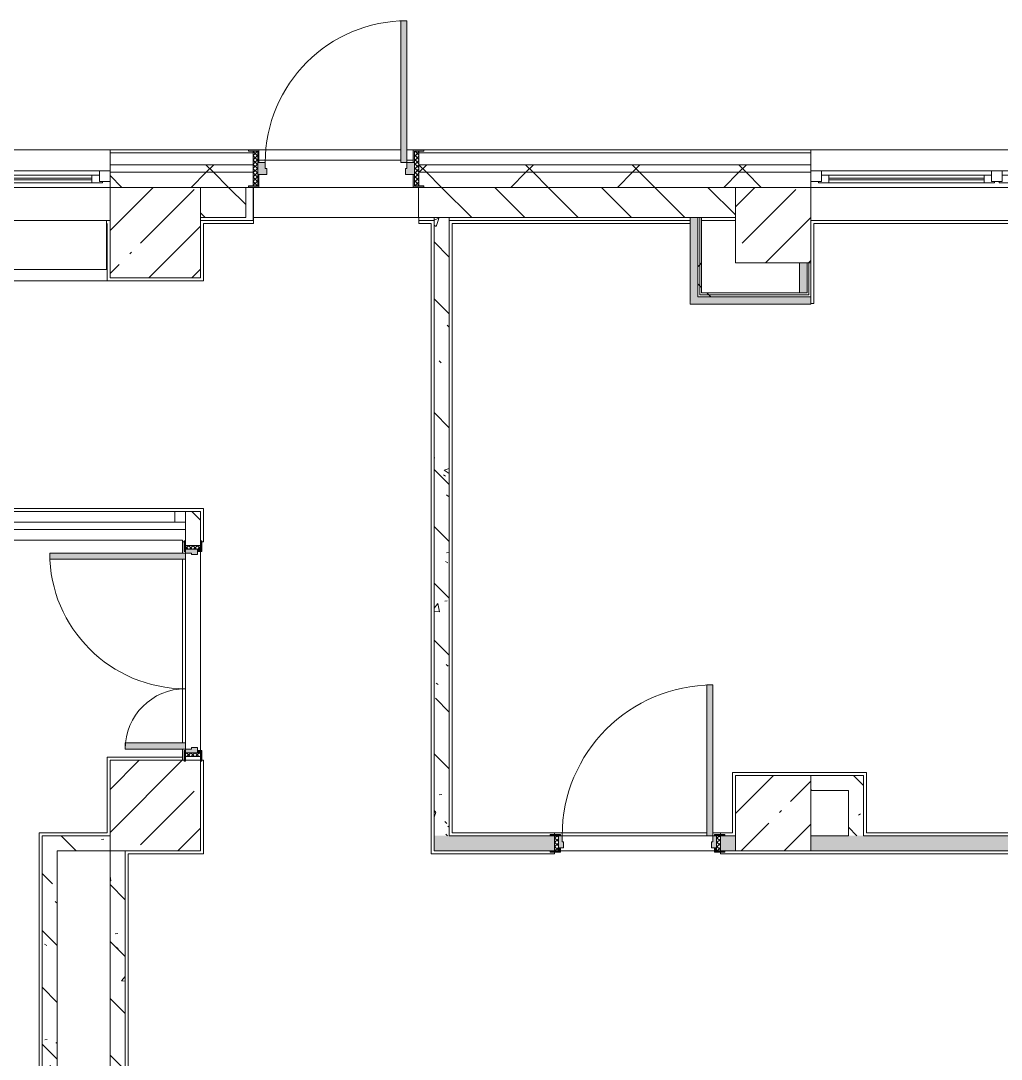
# Model space of a CAD drawing. Header units: millimetres. Extents: x -3377 to 186574, y -8553 to 29000.
# Drawn here: x 125131 to 131637, y 21318 to 28205 of the extents above; entities that cross this region are included whole.
import ezdxf

# ---------------------------------------------------------------- set-up
doc = ezdxf.new("R2010")
doc.units = ezdxf.units.MM
for name, color, linetype, lineweight, true_color in [('A-DOOR-3', 7, 'Continuous', 5, 0xaaaaaa), ('A-DOOR-4', 7, 'Continuous', 5, 0xe2e2e2), ('A-DOOR-FRAM-2', 7, 'Continuous', 5, 0xe2e2e2), ('A-DOOR-FRAM-3', 7, 'Continuous', 5, 0xaaaaaa), ('A-FLOR-1', 7, 'Continuous', 5, 0xaaaaaa), ('I-WALL-1', 7, 'Continuous', 5, 0xe7e7e7), ('I-WALL-2', 7, 'Continuous', 9, 0xe7e7e7), ('I-WALL-5', 7, 'Continuous', 5, 0x787878)]:
    doc.layers.add(name, color=color, linetype=linetype, lineweight=lineweight, true_color=true_color)
for name, color, linetype, lineweight in [('A-GLAZ-2', 7, 'Continuous', 5), ('A-GLAZ-CURT-2', 7, 'Continuous', 5), ('A-GLAZ-CWMG-2', 7, 'Continuous', 5), ('A-WALL', 7, 'Continuous', 9), ('A-WALL-4', 7, 'Continuous', 5), ('I-WALL-3', 7, 'Continuous', 5), ('S-COLS-2', 7, 'Continuous', 5)]:
    doc.layers.add(name, color=color, linetype=linetype, lineweight=lineweight)
pattern_1 = [(45, (59563.6, 0), (-285.1231, 285.1231), []), (45, (59848.73, 0), (-285.1231, 285.1231), [504.031, -100.806, 16.764, -84.042])]
pattern_2 = [(135, (59563.6, 0), (-377.1708, -377.1708), [533.4, -88.9, 17.78, -88.9]), (135, (59563.6, 376.94), (-377.1708, -377.1708), []), (50, (59563.6, 0), (637.6445, -55.7866), [66.675, -733.425]), (355, (59563.6, 0), (-123.3494, 668.699), [53.34, -586.74]), (100.451, (59616.75, -4.65), (514.299, 612.908), [56.665, -623.315]), (46.184, (59563.6, 177.8), (948.7764, -147.15), [100.012, -1100.137]), (96.636, (59642.7, 165.5), (830.909, 865.997), [84.998, -934.973]), (351.184, (59563.6, 177.8), (830.918, 865.988), [80.01, -880.11]), (21, (59652.5, 133.35), (530.6506, -357.9283), [66.675, -733.425]), (326, (59652.5, 133.35), (216.308, 644.6585), [53.34, -586.74]), (71.451, (59696.7, 103.5), (746.9596, 286.7243), [56.665, -623.315]), (37.5, (59563.6, 0), (10.81053, 295.9426), [16.764, -562.864, 16.764, -578.866, -588.962]), (37.5, (59563.6, 0), (10.81053, 295.9426), [-1175.258, 16.764, -572.198]), (7.5, (59563.6, 0), (233.8692, 350.6318), [16.764, -322.834, 16.764, -549.529, -224.472]), (7.5, (59563.6, 0), (233.8692, 350.6318), [-905.891, 16.764, -207.708]), (327.5, (59365.36, 0), (474.5678, -20.0513), [16.764, -205.486, 16.764, -676.656, -920.115]), (327.5, (59365.36, 0), (474.5678, -20.0513), [-915.67, 16.764, -903.351]), (317.5, (59276.46, 0), (518.4522, 88.9934), [16.764, -272.161, 16.764, -443.738, -653.415]), (317.5, (59276.46, 0), (518.4522, 88.9934), [-749.427, 16.764, -636.651])]
pattern_3 = [(45, (59563.6, 0), (-353.5534, 353.5534), []), (135, (59563.6, 0), (-353.5534, -353.5534), [])]
pattern_4 = [(45, (59563.6, 0), (-530.33, 530.33), []), (135, (59563.6, 0), (-530.33, -530.33), [])]

# ---------------------------------------------------------------- blocks, each defined once
blk = doc.blocks.new('Системная панель - Стекло - 70мм-31693610-1_8_1_птичка')
at = {"layer": 'A-GLAZ-CURT-2'}
h = blk.add_hatch(dxfattribs=at)
h.set_pattern_fill('FP_138', color=256, style=0, pattern_type=2)
h.set_pattern_definition([(225, (66547.5, 24415), (1414.214, -1414.214), [1000, -3000]), (225, (67547.5, 24915), (1414.214, -1414.214), [3000, -1000]), (225, (65547.5, 25415), (1414.214, -1414.214), [1000, -3000])])
h.paths.add_polyline_path([(-284.2, 35), (-542.5, 35), (-542.5, -35), (542.5, -35), (542.5, 35), (-258.1, 35)])
for p, q in [((542.5, 35), (-542.5, 35)), ((-542.5, 35), (-542.5, -35)), ((542.5, -35), (542.5, 35)), ((-542.5, -35), (542.5, -35))]:
    blk.add_line(p, q, dxfattribs=at)
blk = doc.blocks.new('BSC_Колонна _Прямоугольная - 500х500-V115-1_8_1_птичка')
at = {"layer": 'S-COLS-2'}
h = blk.add_hatch(dxfattribs=at)
h.set_pattern_fill('FP_150', color=256, style=0, pattern_type=2)
h.set_pattern_definition([(45, (-70560, -22950), (-285.1231, 285.1231), []), (45, (-70274.88, -22950), (-285.1231, 285.1231), [504.031, -100.806, 16.764, -84.042])])
h.paths.add_polyline_path([(250, -250), (250, 250), (-250, 250), (-250, -250), (103.4, -250)])
for p, q in [((250, 250), (-250, 250)), ((-250, 250), (-250, -250)), ((250, -250), (250, 250)), ((-250, -250), (250, -250))]:
    blk.add_line(p, q, dxfattribs=at)
blk = doc.blocks.new('120_Окно_СКБ_3Ст - 120_Окно_СКБ_3Ст_5100-21641134-1_8_1_птичка')
at = {"layer": 'A-GLAZ-2'}
for p, q in [((-2550, -75), (-2550, -5)), ((-2550, -5), (-2480, -5)), ((2550, -5), (-2550, -5)), ((-2480, -5), (-2480, -75)), ((-1720, -35), (-2480, -35)), ((-2480, -35), (-2480, -75)), ((-2430, -85), (-2430, -35)), ((-2430, -55), (-1770, -55)), ((-1770, -65), (-2430, -65)), ((-1770, -85), (-1770, -35)), ((-1720, -75), (-1720, -5)), ((-1720, -5), (-1650, -5)), ((-1720, -75), (-1720, -35)), ((-1650, -5), (-1650, -75)), ((1650, -35), (-1650, -35)), ((1650, -45), (-1650, -45)), ((1650, -75), (1650, -5)), ((1650, -5), (1720, -5)), ((1720, -5), (1720, -75)), ((2480, -35), (1720, -35)), ((1720, -35), (1720, -75)), ((1770, -85), (1770, -35)), ((1770, -55), (2430, -55)), ((2430, -65), (1770, -65)), ((2430, -85), (2430, -35)), ((2480, -75), (2480, -5)), ((2480, -5), (2550, -5)), ((2480, -75), (2480, -35)), ((2550, -5), (2550, -75)), ((-2480, -75), (-2550, -75)), ((-2550, -75), (-2500, -75)), ((-2480, -75), (-2500, -75)), ((-2500, -75), (-2500, -85)), ((-2500, -85), (-1700, -85)), ((-1700, -85), (-2500, -85)), ((-1650, -75), (-1720, -75)), ((-1700, -75), (-1720, -75)), ((-1700, -75), (1700, -75)), ((-1700, -85), (-1700, -75)), ((1720, -75), (1650, -75)), ((1720, -75), (1700, -75)), ((1700, -75), (1700, -85)), ((1700, -85), (2500, -85)), ((2500, -85), (1700, -85)), ((2550, -75), (2480, -75)), ((2500, -75), (2480, -75)), ((2500, -75), (2550, -75)), ((2500, -85), (2500, -75))]:
    blk.add_line(p, q, dxfattribs=at)
blk = doc.blocks.new('120_Окно_СКБ_2Ст - 120_Окно_СКБ_2Ст 2100х2400 _мал створка справа_-19092174-1_8_1_птичка')
at = {"layer": 'A-GLAZ-2'}
for p, q in [((-1050, -75), (-1050, -5)), ((-1050, -5), (-980, -5)), ((1050, -5), (-1050, -5)), ((-980, -5), (-980, -75)), ((150, -35), (-980, -35)), ((-980, -35), (-980, -75)), ((-930, -85), (-930, -35)), ((-930, -55), (100, -55)), ((100, -65), (-930, -65)), ((100, -85), (100, -35)), ((150, -75), (150, -5)), ((150, -5), (220, -5)), ((150, -75), (150, -35)), ((220, -5), (220, -75)), ((980, -35), (220, -35)), ((220, -35), (220, -75)), ((270, -85), (270, -35)), ((270, -55), (930, -55)), ((930, -65), (270, -65)), ((930, -85), (930, -35)), ((980, -75), (980, -5)), ((980, -5), (1050, -5)), ((980, -75), (980, -35)), ((1050, -5), (1050, -75)), ((-980, -75), (-1050, -75)), ((-1050, -75), (-1000, -75)), ((-980, -75), (-1000, -75)), ((-1000, -75), (-1000, -85)), ((-1000, -85), (170, -85)), ((170, -85), (-1000, -85)), ((220, -75), (150, -75)), ((170, -75), (150, -75)), ((170, -75), (200, -75)), ((170, -85), (170, -75)), ((220, -75), (200, -75)), ((200, -75), (200, -85)), ((200, -85), (1000, -85)), ((1000, -85), (200, -85)), ((1050, -75), (980, -75)), ((1000, -75), (980, -75)), ((1000, -75), (1050, -75)), ((1000, -85), (1000, -75))]:
    blk.add_line(p, q, dxfattribs=at)
blk = doc.blocks.new('110_Дверь_СКБ_1Ст_Наружная - ДН-2д_л__ Дверь из подвала ЛК _900 мм в свету_ 3300-22851703-1_8_1_птичка')
at = {"layer": 'A-DOOR-3'}
h = blk.add_hatch(dxfattribs=at)
h.set_pattern_fill('FP_195', color=256, style=0, pattern_type=2)
h.set_pattern_definition([(135, (1756.41, 199.685), (-14.14214, -14.14214), []), (225, (1756.41, 199.685), (14.14214, -14.14214), [])])
h.paths.add_polyline_path([(559.5, -105), (569.5, -105), (569.5, 125), (539.5, 121.6), (539.5, -105)])
at = {"layer": 'A-DOOR-4'}
h = blk.add_hatch(color=256, dxfattribs=at)
h.paths.add_polyline_path([(-500.5, 50), (-492.5, 50), (-492.5, 133), (-562.5, 133), (-562.5, 125), (-500.5, 125), (-500.5, 65)])
h.paths.add_polyline_path([(539.5, 50), (539.5, 125), (601.5, 125), (601.5, 133), (531.5, 133), (531.5, 50)])
h = blk.add_hatch(color=256, dxfattribs=at)
h.paths.add_polyline_path([(539.5, -30), (539.5, 50), (489.5, 50), (489.5, 10), (479.5, 10), (479.5, -30), (489.5, -30)])
h.paths.add_polyline_path([(-440.5, -30), (-440.5, 10), (-450.5, 10), (-450.5, 50), (-500.5, 50), (-500.5, -30), (-450.5, -30)])
h = blk.add_hatch(color=256, dxfattribs=at)
h.paths.add_polyline_path([(540.4, -113), (601.5, -113), (601.5, -105), (539.5, -105), (539.5, -30), (531.5, -30), (531.5, -113), (539.5, -113)])
h.paths.add_polyline_path([(-501.4, -113), (-492.5, -113), (-492.5, -30), (-500.5, -30), (-500.5, -105), (-562.5, -105), (-562.5, -113), (-529.5, -113)])
at = {"layer": 'A-DOOR-FRAM-2'}
blk.add_hatch(color=256, dxfattribs=at).paths.add_polyline_path([(449.5, 50), (489.5, 50), (489.5, 990), (449.5, 990), (449.5, 65)])
at = {"layer": 'A-DOOR-FRAM-3'}
h = blk.add_hatch(dxfattribs=at)
h.set_pattern_fill('FP_196', color=256, style=0, pattern_type=2)
h.set_pattern_definition([(45, (-366.384, 199.685), (-14.1421, 14.1421), []), (135, (-366.384, 199.685), (-14.1421, -14.1421), [])])
h.paths.add_polyline_path([(-530.5, -105), (-500.5, -105), (-500.5, 125), (-530.5, 125), (-530.5, -50.9)])
at = {"layer": 'A-DOOR-3'}
for p, q in [((489.5, 990), (449.5, 990)), ((449.5, 990), (449.5, 50)), ((489.5, 50), (489.5, 990)), ((-492.5, 133), (-562.5, 133)), ((-562.5, 133), (-562.5, 125)), ((-562.5, 125), (-500.5, 125)), ((-500.5, 125), (-500.5, 50)), ((-492.5, 50), (-492.5, 133)), ((601.5, 133), (531.5, 133)), ((531.5, 133), (531.5, 50)), ((539.5, 50), (539.5, 125)), ((539.5, 125), (601.5, 125)), ((601.5, 125), (601.5, 133)), ((-500.5, 50), (-492.5, 50)), ((449.5, 50), (489.5, 50)), ((531.5, 50), (539.5, 50)), ((-492.5, -30), (-500.5, -30)), ((-500.5, -30), (-500.5, -105)), ((-492.5, -113), (-492.5, -30)), ((539.5, -30), (531.5, -30)), ((531.5, -30), (531.5, -113)), ((539.5, -105), (539.5, -30)), ((-562.5, -105), (-562.5, -113)), ((-500.5, -105), (-562.5, -105)), ((-562.5, -113), (-492.5, -113)), ((531.5, -113), (601.5, -113)), ((601.5, -105), (539.5, -105)), ((601.5, -113), (601.5, -105))]:
    blk.add_line(p, q, dxfattribs=at)
blk.add_arc((489.5, 50), 940, 90, 180, dxfattribs=at)
at = {"layer": 'A-DOOR-FRAM-3'}
for p, q in [((-500.5, 125), (-530.5, 125)), ((-530.5, 125), (-530.5, -105)), ((-500.5, -105), (-500.5, 125)), ((569.5, 125), (539.5, 125)), ((539.5, 125), (539.5, -105)), ((569.5, -105), (569.5, 125)), ((-450.5, 50), (-500.5, 50)), ((-500.5, 50), (-500.5, -30)), ((-450.5, 10), (-450.5, 50)), ((-440.5, 10), (-450.5, 10)), ((-440.5, -30), (-440.5, 10)), ((489.5, 10), (479.5, 10)), ((479.5, 10), (479.5, -30)), ((489.5, 50), (489.5, 10)), ((539.5, 50), (489.5, 50)), ((539.5, -30), (539.5, 50)), ((-500.5, -30), (-440.5, -30)), ((479.5, -30), (539.5, -30)), ((-530.5, -105), (-500.5, -105)), ((539.5, -105), (569.5, -105))]:
    blk.add_line(p, q, dxfattribs=at)
blk = doc.blocks.new('110_Дверь_СКБ_2Ст - Д-10а_ СОШ_Дв_1450x2100h_Горячий цех-V172-1_8_1_птичка')
at = {"layer": 'A-DOOR-3'}
h = blk.add_hatch(dxfattribs=at)
h.set_pattern_fill('FP_141', color=256, style=0, pattern_type=2)
h.set_pattern_definition([(135, (1601.41, 114.685), (-14.14214, -14.14214), []), (225, (1601.41, 114.685), (14.14214, -14.14214), [])])
h.paths.add_polyline_path([(687.5, 50), (687.5, -50), (712.5, -50), (712.5, 50)])
at = {"layer": 'A-DOOR-4'}
for points in [[(622.5, 841), (622.5, 50), (662.5, 50), (662.5, 950), (622.5, 950)], [(-637.5, 62.8), (-637.5, 50), (-597.5, 50), (-597.5, 450), (-637.5, 450), (-637.5, 70)]]:
    blk.add_hatch(color=256, dxfattribs=at).paths.add_polyline_path(points)
h = blk.add_hatch(color=256, dxfattribs=at)
h.paths.add_polyline_path([(-662.5, 50), (-662.5, -30), (-627.5, -30), (-627.5, 10), (-637.5, 10), (-637.5, 50), (-647.5, 50)])
h.paths.add_polyline_path([(652.5, -6), (652.5, -30), (687.5, -30), (687.5, 50), (662.5, 50), (662.5, 10), (652.5, 10)])
at = {"layer": 'A-DOOR-FRAM-2'}
for points in [[(-717.5, 58), (-712.5, 50), (-647.5, 50), (-647.5, 58), (-712.5, 58)], [(672.5, 58), (672.5, 50), (742.5, 50), (737.5, 58), (687.5, 58)], [(-717.5, -50), (-712.5, -58), (-647.5, -58), (-647.5, -50), (-712.5, -50)], [(-662.5, -50), (-647.5, -50), (-647.5, -30), (-662.5, -30)], [(672.5, -50), (687.5, -50), (687.5, -30), (672.5, -30)], [(672.5, -50), (672.5, -58), (742.5, -58), (737.5, -50), (687.5, -50)]]:
    blk.add_hatch(color=256, dxfattribs=at).paths.add_polyline_path(points)
at = {"layer": 'A-DOOR-FRAM-3'}
h = blk.add_hatch(dxfattribs=at)
h.set_pattern_fill('FP_142', color=256, style=0, pattern_type=2)
h.set_pattern_definition([(45, (-521.384, 114.685), (-14.1421, 14.1421), []), (135, (-521.384, 114.685), (-14.1421, -14.1421), [])])
h.paths.add_polyline_path([(-687.5, -50), (-662.5, -50), (-662.5, 50), (-687.5, 50)])
at = {"layer": 'A-DOOR-3'}
for p, q in [((662.5, 950), (622.5, 950)), ((622.5, 950), (622.5, 50)), ((662.5, 50), (662.5, 950)), ((-637.5, 450), (-637.5, 50)), ((-597.5, 450), (-637.5, 450)), ((-597.5, 50), (-597.5, 450)), ((-637.5, 50), (-597.5, 50)), ((622.5, 50), (662.5, 50))]:
    blk.add_line(p, q, dxfattribs=at)
for centre, radius, start, end in [((662.5, 50), 900, 90, 180), ((-637.5, 50), 400, 0, 90)]:
    blk.add_arc(centre, radius, start, end, dxfattribs=at)
at = {"layer": 'A-DOOR-FRAM-3'}
for p, q in [((-647.5, 58), (-717.5, 58)), ((-717.5, 58), (-717.5, 50)), ((-717.5, 50), (-647.5, 50)), ((-662.5, 50), (-687.5, 50)), ((-687.5, 50), (-687.5, -50)), ((-637.5, 50), (-662.5, 50)), ((-662.5, 50), (-662.5, -30)), ((-662.5, -50), (-662.5, 50)), ((-647.5, 50), (-647.5, 58)), ((-637.5, 10), (-637.5, 50)), ((-627.5, 10), (-637.5, 10)), ((-627.5, -30), (-627.5, 10)), ((662.5, 10), (652.5, 10)), ((652.5, 10), (652.5, -30)), ((662.5, 50), (662.5, 10)), ((687.5, 50), (662.5, 50)), ((742.5, 58), (672.5, 58)), ((672.5, 58), (672.5, 50)), ((672.5, 50), (742.5, 50)), ((687.5, -30), (687.5, 50)), ((712.5, 50), (687.5, 50)), ((687.5, 50), (687.5, -50)), ((712.5, -50), (712.5, 50)), ((742.5, 50), (742.5, 58)), ((-647.5, -50), (-717.5, -50)), ((-717.5, -50), (-717.5, -58)), ((-717.5, -58), (-647.5, -58)), ((-687.5, -50), (-662.5, -50)), ((-662.5, -30), (-627.5, -30)), ((-647.5, -30), (-662.5, -30)), ((-662.5, -30), (-662.5, -50)), ((-662.5, -50), (-647.5, -50)), ((-647.5, -50), (-647.5, -30)), ((-647.5, -58), (-647.5, -50)), ((652.5, -30), (687.5, -30)), ((687.5, -30), (672.5, -30)), ((672.5, -30), (672.5, -50)), ((672.5, -50), (687.5, -50)), ((742.5, -50), (672.5, -50)), ((672.5, -50), (672.5, -58)), ((672.5, -58), (742.5, -58)), ((687.5, -50), (687.5, -30)), ((687.5, -50), (712.5, -50)), ((742.5, -58), (742.5, -50))]:
    blk.add_line(p, q, dxfattribs=at)
blk = doc.blocks.new('Прямоугольный импост - 50 x 70 мм-23766160-1_8_1_птичка')
at = {"layer": 'A-GLAZ-CWMG-2'}
for p, q in [((0, 35), (-70, 35)), ((-70, 35), (-70, -35)), ((0, -35), (0, 35)), ((-70, -35), (0, -35))]:
    blk.add_line(p, q, dxfattribs=at)
blk = doc.blocks.new('110_Дверь_СКБ_1Ст_Внутренняя1 - Д-11 1100x2100h_кладовые _все__ коридор _между помещениями блока столовой__ моечные _все_-V191-1_8_1_птичка')
at = {"layer": 'A-DOOR-3'}
h = blk.add_hatch(dxfattribs=at)
h.set_pattern_fill('FP_132', color=256, style=0, pattern_type=2)
h.set_pattern_definition([(135, (1751.41, 114.685), (-14.14214, -14.14214), []), (225, (1751.41, 114.685), (14.14214, -14.14214), [])])
h.paths.add_polyline_path([(537.5, 50), (537.5, -50), (562.5, -50), (562.5, 50)])
at = {"layer": 'A-DOOR-4'}
h = blk.add_hatch(color=256, dxfattribs=at)
h.paths.add_polyline_path([(537.5, 50), (512.5, 50), (512.5, 10), (502.5, 10), (502.5, -30), (537.5, -30)])
h.paths.add_polyline_path([(-497.5, 50), (-512.5, 50), (-512.5, -30), (-477.5, -30), (-477.5, 10), (-487.5, 10), (-487.5, 50)])
at = {"layer": 'A-DOOR-FRAM-2'}
for points in [[(512.5, 1050), (472.5, 1050), (472.5, 50), (512.5, 50), (512.5, 907.6)], [(-537.5, 58), (-567.5, 58), (-562.5, 50), (-497.5, 50), (-497.5, 58), (-535.4, 58)], [(537.5, 58), (522.5, 58), (522.5, 50), (592.5, 50), (592.5, 58), (542.5, 58)], [(-497.5, -50), (-567.5, -50), (-562.5, -58), (-497.5, -56.4)], [(-497.5, -30), (-512.5, -30), (-512.5, -50), (-497.5, -50)], [(522.5, -30), (522.5, -50), (537.5, -50), (537.5, -30)], [(562.5, -50), (522.5, -50), (522.5, -58), (592.5, -58), (592.5, -50)]]:
    blk.add_hatch(color=256, dxfattribs=at).paths.add_polyline_path(points)
at = {"layer": 'A-DOOR-FRAM-3'}
h = blk.add_hatch(dxfattribs=at)
h.set_pattern_fill('FP_133', color=256, style=0, pattern_type=2)
h.set_pattern_definition([(45, (-371.384, 114.685), (-14.1421, 14.1421), []), (135, (-371.384, 114.685), (-14.1421, -14.1421), [])])
h.paths.add_polyline_path([(-512.5, 50), (-537.5, 50), (-537.2, -50), (-512.5, -50)])
at = {"layer": 'A-DOOR-3'}
for p, q in [((512.5, 1050), (472.5, 1050)), ((472.5, 1050), (472.5, 50)), ((512.5, 50), (512.5, 1050)), ((472.5, 50), (512.5, 50))]:
    blk.add_line(p, q, dxfattribs=at)
blk.add_arc((512.5, 50), 1000, 90, 180, dxfattribs=at)
at = {"layer": 'A-DOOR-FRAM-3'}
for p, q in [((-497.5, 58), (-567.5, 58)), ((-567.5, 58), (-567.5, 50)), ((-567.5, 50), (-497.5, 50)), ((-512.5, 50), (-537.5, 50)), ((-537.5, 50), (-537.5, -50)), ((-487.5, 50), (-512.5, 50)), ((-512.5, 50), (-512.5, -30)), ((-512.5, -50), (-512.5, 50)), ((-497.5, 50), (-512.5, 50)), ((-512.5, 50), (-512.5, 49)), ((-512.5, 49), (-497.5, 49)), ((-497.5, 50), (-497.5, 58)), ((-497.5, 49), (-497.5, 50)), ((-487.5, 10), (-487.5, 50)), ((-477.5, 10), (-487.5, 10)), ((-477.5, -30), (-477.5, 10)), ((512.5, 10), (502.5, 10)), ((502.5, 10), (502.5, -30)), ((512.5, 50), (512.5, 10)), ((537.5, 50), (512.5, 50)), ((592.5, 58), (522.5, 58)), ((522.5, 58), (522.5, 50)), ((537.5, 50), (522.5, 50)), ((522.5, 50), (522.5, 49)), ((522.5, 50), (592.5, 50)), ((522.5, 49), (537.5, 49)), ((537.5, -30), (537.5, 50)), ((562.5, 50), (537.5, 50)), ((537.5, 50), (537.5, -50)), ((537.5, 49), (537.5, 50)), ((562.5, -50), (562.5, 50)), ((592.5, 50), (592.5, 58)), ((-497.5, -50), (-567.5, -50)), ((-567.5, -50), (-567.5, -58)), ((-567.5, -58), (-497.5, -58)), ((-537.5, -50), (-512.5, -50)), ((-512.5, -30), (-477.5, -30)), ((-497.5, -30), (-512.5, -30)), ((-512.5, -30), (-512.5, -50)), ((-512.5, -50), (-497.5, -50)), ((-497.5, -50), (-497.5, -30)), ((-497.5, -58), (-497.5, -50)), ((502.5, -30), (537.5, -30)), ((537.5, -30), (522.5, -30)), ((522.5, -30), (522.5, -50)), ((522.5, -50), (537.5, -50)), ((592.5, -50), (522.5, -50)), ((522.5, -50), (522.5, -58)), ((522.5, -58), (592.5, -58)), ((537.5, -50), (537.5, -30)), ((537.5, -50), (562.5, -50)), ((592.5, -58), (592.5, -50))]:
    blk.add_line(p, q, dxfattribs=at)
blk = doc.blocks.new('Зашивка приборов отопления10 - Зашивка приборов отопления-33278020-1_8_1_птичка')
at = {"layer": 'A-WALL-4'}
for p, q in [((51570, 26880), (51570, 26555)), ((56925.6, 26880), (51570, 26880)), ((56925.6, 26555), (56925.6, 26880)), ((51570, 26555), (56925.6, 26555)), ((56930, 26555), (51570, 26555)), ((51570, 26555), (51570, 26480)), ((56930, 26480), (56930, 26555)), ((51570, 26480), (56930, 26480))]:
    blk.add_line(p, q, dxfattribs=at)

msp = doc.modelspace()

# ---------------------------------------------------------------- hatches: boundary and pattern name
at = {"layer": 'A-WALL-4'}
h = msp.add_hatch(dxfattribs=at)
h.set_pattern_fill('FP_118', color=256, style=0, pattern_type=2)
h.set_pattern_definition(pattern_3)
h.paths.add_polyline_path([(142988.7, 27200), (144533.6, 27200), (144533.6, 27250), (139913.6, 27250), (139913.6, 27200), (142788.7, 27200)])
h.paths.add_polyline_path([(130373.6, 27200), (130373.6, 27250), (127773.6, 27250), (127773.6, 27200), (129873.6, 27200)])
h.paths.add_polyline_path([(126323.6, 27200), (126673.6, 27200), (126673.6, 27250), (125723.6, 27250), (125723.6, 27200)])
h.paths.add_polyline_path([(132473.6, 27200), (133813.6, 27200), (133813.6, 27250), (132473.6, 27250), (132473.6, 27210)])
h.paths.add_polyline_path([(136813.6, 27200), (136813.6, 27250), (135913.6, 27250), (135913.6, 27200), (136313.6, 27200)])
h.paths.add_polyline_path([(117268.6, 27200), (117268.6, 27250), (116423.6, 27250), (116423.6, 27200)])
h.paths.add_polyline_path([(119855.7, 27200), (120623.6, 27200), (120623.6, 27250), (119568.6, 27250), (119568.6, 27200)])
h.paths.add_polyline_path([(108323.6, 27200), (108323.6, 27250), (107223.6, 27250), (107223.6, 27200), (107723.6, 27200)])
h.paths.add_polyline_path([(114323.6, 27200), (114323.6, 27250), (113423.6, 27250), (113423.6, 27200), (114278.9, 27200)])
h.paths.add_polyline_path([(111323.6, 27200), (111323.6, 27250), (110423.6, 27250), (110423.6, 27200)])
h.paths.add_polyline_path([(104123.6, 27200), (104123.6, 27250), (101723.6, 27250), (101723.6, 27200), (103125.2, 27200)])
h = msp.add_hatch(dxfattribs=at)
h.set_pattern_fill('FP_118', color=256, style=0, pattern_type=2)
h.set_pattern_definition(pattern_3)
h.paths.add_polyline_path([(102323.6, 27100), (104123.6, 27100), (104123.6, 27200), (101723.6, 27200), (101723.6, 27100)])
h.paths.add_polyline_path([(120323.6, 27100), (120623.6, 27100), (120623.6, 27200), (119568.6, 27200), (119568.6, 27100), (119855.7, 27100)])
h.paths.add_polyline_path([(143663.6, 27100), (144533.6, 27100), (144529, 27200), (139913.6, 27198.1), (139913.6, 27100), (142988.7, 27100)])
h.paths.add_polyline_path([(110963.6, 27100), (111323.6, 27100), (111323.6, 27200), (110423.6, 27200), (110423.6, 27100)])
h.paths.add_polyline_path([(113423.6, 27100), (114323.6, 27100), (114323.6, 27200), (113423.6, 27200), (113423.6, 27140)])
h.paths.add_polyline_path([(107423.6, 27100), (108323.6, 27100), (108323.6, 27200), (107223.6, 27200), (107223.6, 27100)])
h.paths.add_polyline_path([(126641.6, 27100), (126641.6, 27102), (126641.6, 27110), (126673.6, 27110), (126673.6, 27200), (125723.6, 27200), (125723.6, 27100), (126623.6, 27100)])
h.paths.add_polyline_path([(117268.6, 27100), (117268.6, 27200), (116423.6, 27200), (116423.6, 27100), (116913.6, 27100)])
h.paths.add_polyline_path([(136313.6, 27100), (136813.6, 27100), (136813.6, 27200), (135913.6, 27200), (135913.6, 27100)])
h.paths.add_polyline_path([(127805.6, 27100), (130373.6, 27100), (130373.6, 27200), (127773.6, 27200), (127773.6, 27110), (127805.6, 27110), (127805.6, 27102), (127773.6, 27100)])
h.paths.add_polyline_path([(133103.6, 27100), (133813.6, 27100), (133813.6, 27200), (132473.6, 27200), (132473.6, 27100)])
h = msp.add_hatch(dxfattribs=at)
h.set_pattern_fill('FP_100', color=256, style=0, pattern_type=2)
h.set_pattern_definition([(135, (59563.6, 0), (-176.7767, -176.7767), [])])
h.paths.add_polyline_path([(116913.6, 26900), (117268.6, 26900), (117268.6, 27100), (116423.6, 27100), (116423.6, 26900)])
h.paths.add_polyline_path([(102323.6, 26900), (104123.6, 26900), (104123.6, 27100), (102323.6, 27100), (102323.6, 27061.4)])
h.paths.add_polyline_path([(110561, 26900), (111323.6, 26900), (111323.6, 27100), (110423.6, 27100), (110423.6, 26900)])
h.paths.add_polyline_path([(113423.6, 26900), (113723.6, 26900), (113723.6, 27100), (113423.6, 27100), (113423.6, 26969.4)])
h.paths.add_polyline_path([(140213.6, 26900), (140213.6, 27100), (139913.6, 27100), (139913.6, 26900)])
h.paths.add_polyline_path([(120323.6, 26900), (120623.6, 26900), (120623.6, 27100), (120323.6, 27100), (120323.6, 26953.9)])
h.paths.add_polyline_path([(136313.6, 26900), (136313.6, 27100), (135913.6, 27100), (135913.6, 26900), (135991.8, 26900)])
h.paths.add_polyline_path([(126623.6, 26900), (126623.6, 27100), (126323.6, 27100), (126323.6, 26900)])
h.paths.add_polyline_path([(119568.6, 26900), (119723.6, 26900), (119723.6, 27100), (119568.6, 27100), (119568.6, 26936.5)])
h.paths.add_polyline_path([(127769.6, 26900), (129873.6, 26900), (129873.6, 27100), (127769.6, 27100), (127769.6, 27091.3)])
h.paths.add_polyline_path([(133813.6, 26900), (133813.6, 27100), (133603.6, 27100), (133603.6, 26900)])
h.paths.add_polyline_path([(133103.6, 26900), (133103.6, 27100), (132473.6, 27100), (132473.6, 26900)])
h.paths.add_polyline_path([(107223.6, 26900), (107723.6, 26900), (107723.6, 27100), (107223.6, 27100), (107223.6, 27079.6)])
at = {"layer": 'I-WALL-1'}
msp.add_hatch(color=256, dxfattribs=at).paths.add_polyline_path([(130348.6, 26400), (130348.6, 26600), (130298.6, 26600), (130298.6, 26400)])
at = {"layer": 'I-WALL-2'}
for points in [[(129579.2, 26375), (129624.2, 26375), (129624.2, 26900), (129574.2, 26900), (129574.2, 26375)], [(130373.6, 26325), (130373.6, 26375), (129574.2, 26375), (129579.7, 26325), (130080, 26325)]]:
    msp.add_hatch(color=256, dxfattribs=at).paths.add_polyline_path(points)
at = {"layer": 'I-WALL-3'}
h = msp.add_hatch(dxfattribs=at)
h.set_pattern_fill('FP_208', color=256, style=0, pattern_type=2)
h.set_pattern_definition(pattern_4)
h.paths.add_polyline_path([(129624.2, 26387.5), (129636.7, 26390.6), (129636.7, 26900), (129624.2, 26900), (129624.2, 26400)])
h = msp.add_hatch(dxfattribs=at)
h.set_pattern_fill('FP_208', color=256, style=0, pattern_type=2)
h.set_pattern_definition(pattern_4)
h.paths.add_polyline_path([(129636.7, 26400), (129649.2, 26400), (129649.2, 26900), (129636.7, 26900), (129636.7, 26532.4)])
h = msp.add_hatch(dxfattribs=at)
h.set_pattern_fill('FP_208', color=256, style=0, pattern_type=2)
h.set_pattern_definition(pattern_4)
h.paths.add_polyline_path([(130348.6, 26375), (130373.6, 26375), (130373.6, 26387.5), (129624.2, 26387.3), (129624.2, 26375), (130298.6, 26375)])
h = msp.add_hatch(dxfattribs=at)
h.set_pattern_fill('FP_208', color=256, style=0, pattern_type=2)
h.set_pattern_definition(pattern_4)
h.paths.add_polyline_path([(130348.6, 26387.5), (130361.1, 26387.5), (130361.1, 26400), (129636.7, 26400), (129636.7, 26387.5), (130298.6, 26387.5)])
at = {"layer": 'I-WALL-5'}
h = msp.add_hatch(dxfattribs=at)
h.set_pattern_fill('FP_129', color=256, style=0, pattern_type=2)
h.set_pattern_definition(pattern_2)
h.paths.add_polyline_path([(127973.6, 22800), (127973.6, 26900), (127873.6, 26900), (127873.6, 22800)])
h = msp.add_hatch(dxfattribs=at)
h.set_pattern_fill('FP_129', color=256, style=0, pattern_type=2)
h.set_pattern_definition(pattern_2)
h.paths.add_polyline_path([(126323.6, 23300), (126323.6, 23325), (126223.6, 23320), (126223.6, 23300)])
h.paths.add_polyline_path([(126223.6, 24725), (126323.6, 24725), (126323.6, 24950), (126223.6, 24950), (126223.6, 24750)])
h = msp.add_hatch(dxfattribs=at)
h.set_pattern_fill('FP_129', color=256, style=0, pattern_type=2)
h.set_pattern_definition(pattern_2)
h.paths.add_polyline_path([(130623.6, 23100), (130723.6, 23100), (130723.6, 23200), (130373.6, 23200), (130373.6, 23100), (130393.6, 23100)])
h = msp.add_hatch(dxfattribs=at)
h.set_pattern_fill('FP_129', color=256, style=0, pattern_type=2)
h.set_pattern_definition(pattern_2)
h.paths.add_polyline_path([(130623.6, 22800), (130723.6, 22800), (130723.6, 23100), (130623.6, 23100), (130623.6, 22820)])
h = msp.add_hatch(dxfattribs=at)
h.set_pattern_fill('FP_129', color=256, style=0, pattern_type=2)
h.set_pattern_definition(pattern_2)
h.paths.add_polyline_path([(125284.2, 15550), (125373.6, 15550), (125373.6, 15750), (125273.6, 15750), (125273.6, 15550)])
h.paths.add_polyline_path([(125273.6, 16450), (125373.6, 16450), (125373.6, 22800), (125273.6, 22800), (125273.6, 16530)])
h = msp.add_hatch(dxfattribs=at)
h.set_pattern_fill('FP_129', color=256, style=0, pattern_type=2)
h.set_pattern_definition(pattern_2)
h.paths.add_polyline_path([(125373.6, 22700), (125723.6, 22700), (125723.6, 22800), (125373.6, 22800)])
h = msp.add_hatch(dxfattribs=at)
h.set_pattern_fill('FP_129', color=256, style=0, pattern_type=2)
h.set_pattern_definition(pattern_2)
h.paths.add_polyline_path([(136813.6, 22700), (136913.6, 22700), (136913.6, 22800), (136813.6, 22800), (136813.6, 22709.1)])
h.paths.add_polyline_path([(135732.4, 22700), (136313.6, 22700), (136313.6, 22800), (135308.4, 22800), (135308.4, 22700), (135693.6, 22700)])
h.paths.add_polyline_path([(138263.4, 22700), (140213.6, 22700), (140213.6, 22800), (138013.6, 22800), (138013.6, 22700), (138043.6, 22700)])
h.paths.add_polyline_path([(141763.6, 22700), (141993.6, 22700), (141993.6, 22800), (141793.6, 22798), (141793.6, 22790), (141763.6, 22790), (141763.6, 22710), (141793.6, 22710), (141793.6, 22702), (141763.6, 22702)])
h.paths.add_polyline_path([(140792.8, 22700), (140783.6, 22702), (140783.6, 22710), (140813.6, 22710), (140813.6, 22790), (140783.6, 22790), (140783.6, 22798), (140713.6, 22796.4), (140713.6, 22700), (140783.6, 22700)])
h.paths.add_polyline_path([(129803.6, 22700), (129873.6, 22704), (129873.6, 22800), (129773.6, 22800), (129773.6, 22700)])
h.paths.add_polyline_path([(128673.6, 22700), (128673.6, 22800), (127873.6, 22800), (127873.6, 22700), (128648.6, 22700)])
h.paths.add_polyline_path([(133603.6, 22700), (134208.4, 22700), (134208.4, 22800), (133603.6, 22800), (133603.6, 22730.9)])
h.paths.add_polyline_path([(132233.6, 22700), (133103.6, 22700), (133103.6, 22800), (130373.6, 22800), (130373.6, 22700), (131009.4, 22700)])
h = msp.add_hatch(dxfattribs=at)
h.set_pattern_fill('FP_129', color=256, style=0, pattern_type=2)
h.set_pattern_definition(pattern_2)
h.paths.add_polyline_path([(125823.6, 21150), (125823.6, 22700), (125723.6, 22700), (125723.6, 21150)])
at = {"layer": 'S-COLS-2'}
h = msp.add_hatch(dxfattribs=at)
h.set_pattern_fill('FP_99', color=256, style=0, pattern_type=2)
h.set_pattern_definition(pattern_1)
h.paths.add_polyline_path([(125723.6, 26500), (126323.6, 26500), (126323.6, 27100), (125723.6, 27100), (125723.6, 26555)])
h = msp.add_hatch(dxfattribs=at)
h.set_pattern_fill('FP_99', color=256, style=0, pattern_type=2)
h.set_pattern_definition(pattern_1)
h.paths.add_polyline_path([(129873.6, 26600), (130373.6, 26600), (130373.6, 27100), (129873.6, 27100), (129873.6, 26880)])
h = msp.add_hatch(dxfattribs=at)
h.set_pattern_fill('FP_99', color=256, style=0, pattern_type=2)
h.set_pattern_definition(pattern_1)
h.paths.add_polyline_path([(126323.6, 22700), (126323.6, 23300), (125723.6, 23300), (125723.6, 22700), (126203.6, 22700)])

# ---------------------------------------------------------------- linework, layer by layer
at = {"layer": 'A-FLOR-1'}
for p, q in [((127653.6, 27350), (126674.6, 27350)), ((127773.6, 27350), (127693.6, 27350)), ((126674.6, 27102), (126674.6, 26860)), ((127773.6, 26860), (127773.6, 26880)), ((125703.6, 26555), (125703.6, 26860)), ((126674.6, 26860), (126343.6, 26860)), ((126343.6, 26860), (126343.6, 26480)), ((127853.6, 26860), (127773.6, 26860)), ((127853.6, 22680), (127853.6, 26860)), ((129574.2, 26860), (127993.6, 26860)), ((127993.6, 26860), (127993.6, 22820)), ((133083.6, 26860), (130393.6, 26860)), ((130393.6, 26860), (130393.6, 26330)), ((126343.6, 26480), (125703.6, 26480)), ((130393.6, 26330), (130373.6, 26330)), ((117513.6, 24970), (126343.6, 24970)), ((126343.6, 24970), (126343.6, 24750)), ((126203.6, 24760), (120293.6, 24760)), ((126203.6, 24675), (126203.6, 24760)), ((126215.6, 24750), (126203.6, 24750)), ((126343.6, 24750), (126331.6, 24750)), ((126203.6, 24635), (126203.6, 23415)), ((126203.6, 23300), (126203.6, 23375)), ((125703.6, 22820), (125703.6, 23320)), ((125703.6, 23320), (126203.6, 23320)), ((126331.6, 23300), (126343.6, 23300)), ((126343.6, 23300), (126343.6, 22680)), ((129853.6, 22820), (129853.6, 23220)), ((129853.6, 23220), (130743.6, 23220)), ((130743.6, 23220), (130743.6, 22820)), ((125253.6, 16530), (125253.6, 22820)), ((125253.6, 22820), (125703.6, 22820)), ((127993.6, 22820), (129683.6, 22820)), ((128673.6, 22820), (128673.6, 22808)), ((129723.6, 22820), (129853.6, 22820)), ((129773.6, 22808), (129773.6, 22820)), ((130743.6, 22820), (132233.6, 22820)), ((126343.6, 22680), (125843.6, 22680)), ((125843.6, 22680), (125843.6, 21170)), ((128673.6, 22680), (127853.6, 22680)), ((128673.6, 22692), (128673.6, 22680)), ((129773.6, 22680), (129773.6, 22692)), ((134208.4, 22680), (129773.6, 22680))]:
    msp.add_line(p, q, dxfattribs=at)
at = {"layer": 'A-WALL'}
for p, q in [((126673.6, 27330), (125723.6, 27330)), ((130373.6, 27330), (127773.6, 27330)), ((126673.6, 27250), (125723.6, 27250)), ((130373.6, 27250), (127773.6, 27250)), ((126673.6, 27200), (125723.6, 27200)), ((130373.6, 27200), (127773.6, 27200)), ((126623.6, 27100), (126323.6, 27100)), ((126323.6, 27100), (126623.6, 27100)), ((129873.6, 27100), (127773.6, 27100)), ((127773.6, 27100), (129873.6, 27100)), ((127973.6, 26900), (127873.6, 26900)), ((129624.2, 26900), (129624.2, 26375)), ((129636.7, 26900), (129636.7, 26387.5)), ((130348.6, 26400), (130348.6, 26600)), ((130361.1, 26387.5), (130361.1, 26600)), ((129636.7, 26387.5), (130361.1, 26387.5)), ((130298.6, 26400), (130348.6, 26400)), ((129624.2, 26375), (130373.6, 26375))]:
    msp.add_line(p, q, dxfattribs=at)
at = {"layer": 'A-WALL-4'}
for p, q in [((111323.6, 27350), (126673.6, 27350)), ((125723.6, 27350), (125723.6, 27100)), ((136813.6, 27350), (127773.6, 27350)), ((130373.6, 27100), (130373.6, 27350)), ((126711.6, 27280), (127653.6, 27280)), ((127693.6, 27280), (127735.6, 27280)), ((125723.6, 27100), (120623.6, 27100)), ((125723.6, 27100), (126323.6, 27100)), ((126323.6, 27100), (126323.6, 26900)), ((126623.6, 26900), (126623.6, 27100)), ((126623.6, 27100), (126673.6, 27100)), ((127769.6, 27100), (126673.6, 27100)), ((127773.6, 27100), (127769.6, 27100)), ((127769.6, 27100), (127769.6, 26900)), ((129873.6, 26900), (129873.6, 27100)), ((132473.6, 27100), (129873.6, 27100)), ((126323.6, 26900), (126623.6, 26900)), ((127769.6, 26900), (127873.6, 26900)), ((127973.6, 26900), (129873.6, 26900))]:
    msp.add_line(p, q, dxfattribs=at)
at = {"layer": 'I-WALL-3'}
for p, q in [((120623.6, 27100), (125723.6, 27100)), ((126673.6, 27100), (127769.6, 27100)), ((126673.6, 26880), (126673.6, 27100)), ((130373.6, 27100), (132473.6, 27100)), ((125723.6, 26880), (120323.6, 26880)), ((126673.6, 26880), (126323.6, 26880)), ((126673.6, 26900), (127769.6, 26900)), ((127773.6, 26900), (127773.6, 26880)), ((127873.6, 26880), (127773.6, 26880)), ((127873.6, 26900), (127873.6, 22700)), ((127973.6, 22800), (127973.6, 26900)), ((129574.2, 26880), (127973.6, 26880)), ((129574.2, 26900), (129574.2, 26325)), ((129649.2, 26400), (129649.2, 26900)), ((129873.6, 26880), (129649.2, 26880)), ((133103.6, 26880), (130373.6, 26880)), ((130298.6, 26600), (130298.6, 26400)), ((130373.6, 26600), (130298.6, 26600)), ((130373.6, 26325), (130373.6, 26600)), ((130298.6, 26400), (129649.2, 26400)), ((129574.2, 26325), (130373.6, 26325)), ((126323.6, 24950), (126223.6, 24950)), ((126223.6, 24950), (126223.6, 24755)), ((126323.6, 24755), (126323.6, 24950)), ((126223.6, 24830), (120273.6, 24830)), ((126323.6, 24685), (126323.6, 23365)), ((126223.6, 23415), (126223.6, 24635)), ((126223.6, 23300), (126323.6, 23300)), ((130723.6, 23200), (130373.6, 23200)), ((130723.6, 22800), (130723.6, 23200)), ((130373.6, 23100), (130623.6, 23100)), ((130623.6, 23100), (130623.6, 22800)), ((125273.6, 22800), (125273.6, 16530)), ((125723.6, 22800), (125273.6, 22800)), ((125723.6, 22800), (125723.6, 21150)), ((128643.6, 22800), (127973.6, 22800)), ((128723.6, 22800), (129683.6, 22800)), ((129873.6, 22800), (129803.6, 22800)), ((130623.6, 22800), (130373.6, 22800)), ((132253.6, 22800), (130723.6, 22800)), ((125373.6, 21150), (125373.6, 22700)), ((125373.6, 22700), (125823.6, 22700)), ((125823.6, 21150), (125823.6, 22700)), ((127873.6, 22700), (128643.6, 22700)), ((129733.6, 22700), (128713.6, 22700)), ((129803.6, 22700), (129873.6, 22700)), ((130373.6, 22700), (133103.6, 22700))]:
    msp.add_line(p, q, dxfattribs=at)
at = {"layer": 'S-COLS-2'}
for p, q in [((126323.6, 27100), (125723.6, 27100)), ((125723.6, 27100), (125723.6, 26500)), ((126323.6, 26900), (126323.6, 27100)), ((130373.6, 27100), (129873.6, 27100)), ((129873.6, 27100), (129873.6, 26900)), ((130373.6, 26600), (130373.6, 27100)), ((126323.6, 26500), (126323.6, 26900)), ((129873.6, 26900), (129873.6, 26600)), ((129873.6, 26600), (130373.6, 26600)), ((125723.6, 26500), (126323.6, 26500)), ((126215.6, 23300), (125723.6, 23300)), ((125723.6, 23300), (125723.6, 22700)), ((126323.6, 23300), (126223.6, 23300)), ((126323.6, 22700), (126323.6, 23295)), ((125723.6, 22700), (126323.6, 22700))]:
    msp.add_line(p, q, dxfattribs=at)

# ---------------------------------------------------------------- block references
at = {"layer": 'A-DOOR-3'}
for name, p in [('110_Дверь_СКБ_1Ст_Наружная - ДН-2д_л__ Дверь из подвала ЛК _900 мм в свету_ 3300-22851703-1_8_1_птичка', (127204.1, 27215)), ('110_Дверь_СКБ_1Ст_Внутренняя1 - Д-11 1100x2100h_кладовые _все__ коридор _между помещениями блока столовой__ моечные _все_-V191-1_8_1_птичка', (129211.1, 22750))]:
    msp.add_blockref(name, p, dxfattribs=at)
at = {"layer": 'A-DOOR-3', "rotation": 89.99999999999982}
msp.add_blockref('110_Дверь_СКБ_2Ст - Д-10а_ СОШ_Дв_1450x2100h_Горячий цех-V172-1_8_1_птичка', (126273.6, 24012.5), dxfattribs=at)
at = {"layer": 'A-GLAZ-2'}
for name, p in [('120_Окно_СКБ_3Ст - 120_Окно_СКБ_3Ст_5100-21641134-1_8_1_птичка', (123173.6, 27215)), ('120_Окно_СКБ_2Ст - 120_Окно_СКБ_2Ст 2100х2400 _мал створка справа_-19092174-1_8_1_птичка', (131423.6, 27215))]:
    msp.add_blockref(name, p, dxfattribs=at)
at = {"layer": 'A-GLAZ-CURT-2', "rotation": 180}
msp.add_blockref('Системная панель - Стекло - 70мм-31693610-1_8_1_птичка', (125611.1, 24915), dxfattribs=at)
at = {"layer": 'A-GLAZ-CWMG-2'}
msp.add_blockref('Прямоугольный импост - 50 x 70 мм-23766160-1_8_1_птичка', (126223.6, 24915), dxfattribs=at)
at = {"layer": 'A-WALL-4'}
msp.add_blockref('Зашивка приборов отопления10 - Зашивка приборов отопления-33278020-1_8_1_птичка', (68773.6, 0), dxfattribs=at)
at = {"layer": 'S-COLS-2'}
msp.add_blockref('BSC_Колонна _Прямоугольная - 500х500-V115-1_8_1_птичка', (130123.6, 22950), dxfattribs=at)

doc.saveas('drawing.dxf')
